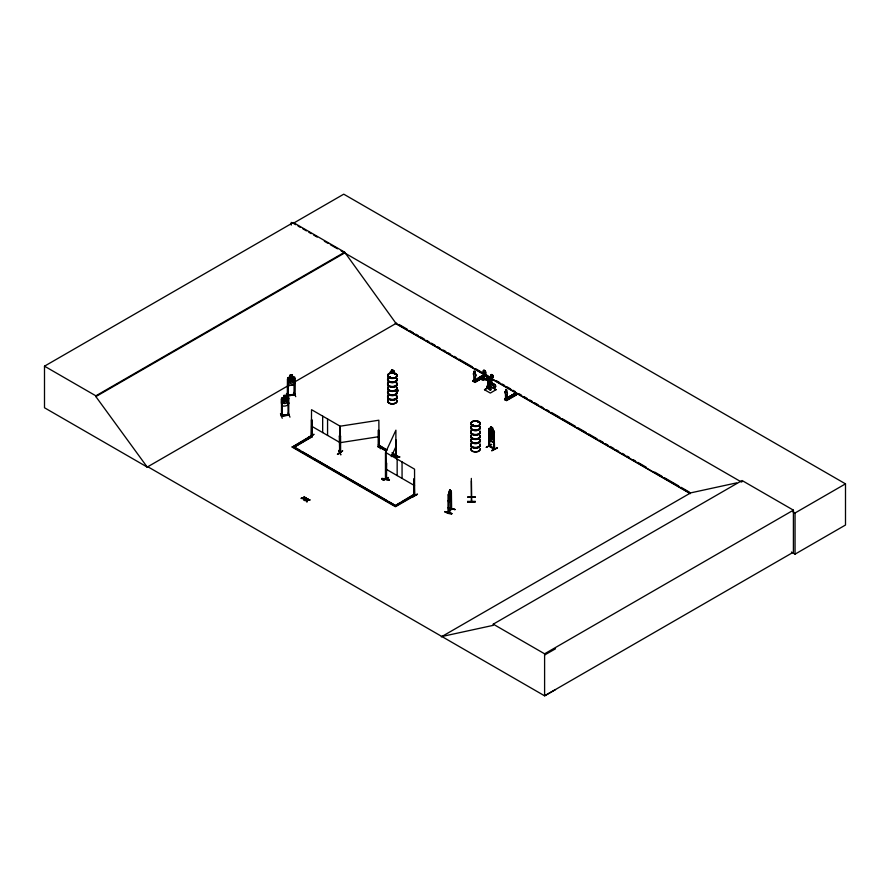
<?xml version="1.0" encoding="UTF-8"?>
<svg xmlns="http://www.w3.org/2000/svg" width="890" height="890" viewBox="0 0 890 890"><rect width="100%" height="100%" fill="white"/><g stroke="black" fill="none" stroke-linecap="round" stroke-linejoin="round"><path stroke-width="1.33" d="M488.655 386.338L488.799 380.653L487.898 380.141L487.753 385.826A1.68 0.979 59.5 0 0 487.431 387.617A1.68 0.979 59.5 0 0 489.266 388.652A1.68 0.979 59.5 0 0 488.944 386.405L488.799 386.494A1.68 0.979 59.5 0 1 489.122 388.741A1.68 0.979 59.5 0 1 487.275 387.706A1.68 0.979 59.5 0 1 487.598 385.815L487.898 380.141M506.766 399.432L507.011 394.281A1.68 0.968 60 0 0 506.833 391.934L506.766 391.978A1.68 0.968 60 0 1 507.011 394.281L506.833 399.387M483.237 379.73L488.054 380.364L487.776 379.229L482.858 378.217M385.837 478.542L385.459 479.176L385.481 452.665L395.916 430.17L395.75 457.026M385.926 478.842C387.339 479.065 385.147 478.064 385.871 479.321L385.904 462.333M395.727 456.403C396.751 454.979 395.193 458.027 396.239 456.692L395.916 440.183L395.727 457.071M381.821 478.887C404.794 481.59 366.446 476.795 389.141 479.944M381.91 478.631L389.23 479.699M381.921 478.364L389.242 479.443M474.159 371.252L474.014 373.077A1.68 0.968 60 0 0 473.758 375.091L473.88 380.675L474.236 380.23M474.103 371.386L474.081 373.032A1.68 0.968 60 0 0 473.836 375.046L473.836 375.046M473.792 381.32C473.947 379.307 475.46 380.386 473.958 380.664M474.214 380.564L475.193 381.209L475.449 376.058A1.68 0.968 60 0 0 475.271 373.711L475.193 373.755A1.68 0.968 60 0 1 475.449 376.058L475.271 381.165L473.703 380.175M474.359 380.186L473.703 381.376M506.143 398.375L505.409 398.853L506.188 398.52L505.631 398.898L505.398 393.269A1.68 0.968 60 0 1 505.642 391.255L505.731 389.475M505.375 398.709L506.199 398.575L505.353 398.342L505.264 399.599M444.889 511.594C458.94 514.231 447.904 514.954 444.911 511.539M451.742 513.697L444.889 511.817L451.764 513.719M390.532 377.349L389.831 376.748L389.598 377.482M390.51 377.182L389.831 377.471M394.748 374.323L395.305 374.201M479.933 377.972L479.365 378.528M480.188 378.339L479.788 377.827M472.279 425.264L473.736 425.264L473.124 425.32M472.89 425.32L473.124 424.808M478.286 422.461L478.342 421.86L478.075 422.427M511.494 396.195L510.816 396.706M471.745 501.671L471.411 480.934M451.608 508.357L448.193 512.729L448.182 495.029L450.307 489.723L449.183 491.002L449.261 493.049M448.215 495.062L448.582 493.894M488.488 380.775L488.91 379.863L493.572 384.235A1.68 0.979 59.5 0 1 495.363 385.559A1.68 0.979 59.5 0 1 494.784 387.239A1.68 0.979 59.5 0 1 493.16 385.337L488.799 380.653M488.766 379.952L493.683 384.146A1.68 0.979 59.5 0 1 495.507 385.47A1.68 0.979 59.5 0 1 494.94 387.15A1.68 0.979 59.5 0 1 493.316 385.248L488.632 380.686L488.91 379.863M489.055 433.964L489.6 436.289L493.716 438.67L494.262 436.957M493.716 438.67L494.373 436.968M489.545 440.261L488.999 437.936L489.489 440.294L493.705 442.619L494.206 435.533L492.493 433.819L493.372 434.999L493.372 438.781L492.482 439.905L490.835 438.97L489.945 436.845L489.945 433.063L490.835 432.885M493.705 442.619L494.262 440.984M491.636 431.55L493.238 430.86L492.126 432.551L493.282 435.622L491.77 432.785C491.046 435.544 489.033 433.33 491.402 432.117L490.301 429.169L491.747 431.861M285.045 399.81L287.17 397.719L285.634 400.255L287.236 402.436L285.156 400.756L283.053 403.003L284.633 400.378L283.12 398.264L285 399.799M288.382 385.637L294.034 384.814L294.879 382.733L294.056 384.869L288.382 385.637L287.637 383.724M287.904 405.05L288.694 402.936M288.794 402.981L287.959 405.106C280.751 408.276 281.14 403.882 281.607 398.509L282.297 397.663L287.937 396.94M449.228 493.049L448.816 512.484L448.571 511.728M448.249 512.073L451.386 508.68L451.085 509.147M448.794 511.85L448.538 512.362M448.538 495.897L448.46 512.829L451.608 508.913L451.375 492.381L451.085 509.202L451.308 508.223M340.703 452.142L339.335 451.82L340.125 452.632M340.636 451.998L339.891 452.865L339.902 426.243L378.862 420.214L379.007 446.825L378.228 446.969L378.194 430.326L378.929 430.371L379.073 447.036L386.193 451.152M303.523 499.813L304.58 496.809L303.612 497.888L303.523 499.813L303.534 498.166L301.298 498.178L303.534 498.511M306.994 501.471L307.54 500.136L309.82 499.835L307.54 500.48L306.994 501.815L306.56 501.226L306.994 501.815M304.146 496.564L303.612 498.222L301.298 498.522M307.083 499.891L304.769 500.525L307.005 500.514L307.617 498.567L307.617 500.191M306.56 501.56L307.617 498.567M304.146 497.844L306.349 498.178L304.069 498.467L304.58 496.809M307.54 500.48L308.051 498.823M396.061 457.026L396.172 440.216M392.512 455.814L399.743 456.826M338.812 450.385L340.859 454.901L338.812 450.618M491.747 444.466L486.174 447.436M388.463 477.541L383.19 480.4M391.277 456.637L395.916 446.635M286.536 393.714L287.959 398.019M282.241 418.255L280.461 413.672M288.271 397.964L286.547 393.458L287.492 397.007M287.437 395.216L288.26 395.104L288.316 395.85L288.182 379.24L287.514 379.34L287.492 395.961L287.615 378.25L288.382 377.416L294.023 376.693L294.879 377.293L294.712 394.993M287.437 395.816L294.801 394.804M294.857 394.359L294.201 394.47C294.245 396.25 293.422 393.436 294.801 394.203M311.3 435.633L311.834 435.944M311.556 435.522L311.889 436.567L311.289 436.256L311.533 419.691L312.123 436.834L294.301 447.125L312.123 436.322L311.077 435.722L292.22 447.125L395.449 506.722L414.317 495.83L414.072 494.718M385.659 462.288L385.715 479.221L386.327 479.543L386.516 462.978L385.848 462.8L386.327 463.078M386.516 462.978L386.282 479.577L386.572 478.865M413.805 495.452L414.061 478.887L414.417 495.763L413.828 495.485L414.618 495.63L414.551 469.152L386.026 452.687L386.583 479.443M414.607 495.062L413.817 494.829L414.518 494.974M488.999 438.002L489.111 428.502L489.011 446.168L489.211 445.434L489.622 446.057M493.861 448.371L494.573 448.493L489.811 445.946M493.772 448.916L494.573 449.094L494.017 432.351L493.861 448.972M390.343 377.538L389.119 377.349M390.221 377.382L389.509 377.071M473.324 425.253L472.568 425.209M511.694 396.64L511.361 396.05M488.098 379.185L491.046 375.992A1.68 0.979 59.5 0 1 491.847 374.557A1.68 0.979 59.5 0 1 493.338 376.637A1.68 0.979 59.5 0 1 492.014 377.349C489.767 380.108 489.044 379.919 487.52 379.407L484.527 373.288A1.68 0.979 59.5 0 1 483.203 371.086A1.68 0.979 59.5 0 1 484.694 370.685A1.68 0.979 59.5 0 1 485.495 373.032L485.651 372.943A1.68 0.979 59.5 0 0 484.839 370.596A1.68 0.979 59.5 0 0 483.348 370.997A1.68 0.979 59.5 0 0 484.672 373.199M339.379 451.875L340.703 452.309M340.614 452.776L340.559 436.145L339.39 435.989L339.791 452.71M378.35 446.947L378.128 446.202L378.929 446.068M378.217 446.769L378.929 446.669M448.527 493.917L451.319 491.247M451.007 490.946L450.273 491.859L450.229 489.7M448.527 501.949L450.93 498.967L451.352 496.609L450.952 499.001L448.571 502.071L448.215 500.503M448.093 507.578L455.135 509.536L448.26 507.667M451.052 508.813L448.816 511.961M287.514 395.205L293.978 394.315M281.485 415.986L282.086 415.53M281.418 416.042L288.616 415.018M282.219 416.086L282.086 399.488L281.418 399.577L282.152 399.632L282.086 416.131M287.959 415.152L288.761 414.595M288.761 415.196L288.538 414.428L282.063 415.341M288.438 377.527L287.715 378.306L287.715 383.701M282.319 397.708L281.529 398.486L281.496 416.231L288.694 415.207L288.794 397.541L287.915 396.896M474.092 371.297L474.837 371.319M505.654 389.52L506.543 389.686M489.055 428.535L489.667 428.101L494.317 431.561L494.373 449.228L489.077 446.179M488.999 432.507L489.567 432.106C492.103 434.665 489.422 428.09 492.493 431.795M473.08 380.442L474.203 379.952L472.957 381.276L482.736 375.447L481.757 376.147M482.591 375.669L484.661 376.848L474.96 382.411M473.28 381.443L483.081 375.78M484.271 376.637L482.736 375.447M514.164 393.892L513.319 394.37M504.641 399.454L514.787 394.248L514.164 393.903M516.078 394.693L505.954 400.311L516.078 394.693L514.298 393.669M515.599 394.715L516.2 395.082L506.521 400.634M506.288 400.489L507.411 399.132L506.288 400.189M516.233 395.071L515.744 394.637L505.943 400.289M491.124 376.203L490.891 376.081A1.68 0.979 59.5 0 1 491.703 374.646A1.68 0.979 59.5 0 1 493.194 376.726A1.68 0.979 59.5 0 1 491.87 377.438L491.859 377.215M488.076 378.584L489.845 377.549M488.655 379.674L489.856 380.353L489.978 377.438L490.779 376.959M488.655 378.217L490.668 378.417L490.668 379.885L489.856 380.353M489.978 378.895L491.18 379.574L491.18 378.117L491.981 377.638L491.981 379.096M488.054 380.364L487.631 379.318L482.97 378.417M488.209 380.486L488.354 381.087M491.18 379.574L492.281 378.929L493.516 380.052L490.868 381.621L487.197 379.107M489.978 380.831L489.99 389.965L490.735 389.954L490.868 381.187L493.516 379.63M484.494 389.753L490.223 386.371L496.075 389.686L490.346 393.057L484.494 389.753L490.223 386.293L496.075 389.686M489.567 432.106L493.694 434.442M311.889 436.567L312.023 419.969M308.43 437.557L314.048 434.276L308.652 437.646M340.058 452.865L340.058 426.154L311.533 409.689L311.378 436.311M339.39 435.989L340.559 436.145M337.366 454.256L342.706 450.83L337.666 454.412M383.223 480.389L388.24 477.463M411.859 496.92L417.455 494.295L411.892 496.976M412.148 497.421L417.243 494.161M147.873 466.772L147.295 467.117L44.5 407.765L44.5 366.179L293.3 222.533L344.664 252.182L396.028 323.426L489.645 377.482M293.3 222.533L293.3 223.301L343.751 194.176L845.5 483.86L845.5 525.022L795.048 554.147L791.444 552.056M44.5 366.179L95.864 395.828L344.664 252.182M555.494 689.616L544.602 695.824L147.807 466.738L147.217 467.072L95.864 396.595L344.664 252.949M147.217 467.072L289.306 385.036M294.101 382.277L396.606 323.092M392.089 371.753L392.089 369.728L393.847 370.741L393.847 372.776M390.332 371.475L390.899 371.063L395.605 374.501M393.792 370.774L392.034 369.762M292.22 447.125L309.898 436.923M396.228 391.5L398.397 390.31L396.517 392.012M396.228 391.834L398.397 390.543M396.295 391.834L398.397 390.287M478.264 378.161L479.243 377.449L481.034 378.628L479.243 377.449M480.122 377.093L481.101 376.381L482.881 377.56L481.101 376.381M474.726 381.966L475.705 380.831L475.85 381.621M474.726 381.387L475.85 380.909M474.615 382.211L484.516 376.47M484.538 376.704L474.392 382.088L484.316 376.648M387.239 450.029L380.108 445.912L379.073 446.513L386.193 450.629M506.755 390.065L506.466 389.731M505.576 391.3L505.642 391.255A1.68 0.968 60 0 0 505.331 393.313L505.398 393.269M392.145 454.067L397.93 456.726L396.896 457.327L392.145 454.579M505.131 399.832L504.641 398.664L505.765 398.175L505.898 399.866L505.353 399.543M509.825 396.384L510.816 395.672L512.596 396.851L510.816 395.672M511.683 395.316L512.662 394.615L514.442 395.783L512.662 394.615M516.078 394.837L514.298 393.814L504.497 399.465L506.432 400.478M514.643 394.014L504.841 399.666L514.298 393.814M492.626 429.803L492.559 427.812L490.813 426.8L492.559 427.812L493.383 431.049L493.383 434.832L492.504 435.944L490.868 434.999L489.99 432.874L489.99 429.091L490.868 428.924L490.924 426.866M489.756 429.881C488.465 428.98 490.88 431.45 489.756 432.629M493.694 430.493L494.373 431.528M494.506 432.629L493.839 432.451M489.756 438.114L489.455 446.457L489.811 445.779M292.22 446.613L395.449 506.21L414.317 495.318L413.272 494.718L395.449 505.531M493.961 448.349L489.255 446.024M396.64 504.841L400.2 502.783M402.58 501.415L412.081 495.919M491.825 450.407L497.432 447.77L491.87 450.718M491.792 450.718L497.432 447.803M441.307 636.862L690.696 492.871L736.642 482.881M441.885 636.517L493.249 625.347L493.249 624.157L742.049 480.511L793.413 510.159L793.413 552.178L544.602 695.824L544.602 653.805L793.413 510.159M742.049 481.701L741.47 482.046L341.081 250.88M792.667 511.605L795.048 512.985L845.5 483.86M544.602 655.007L555.494 648.799M394.815 374.034L395.004 374.067M480.044 378.361L479.365 378.417M473.524 425.565L472.423 425.398M505.42 398.62L507.411 399.844L507.267 399.054M378.862 446.268L378.361 446.368M281.44 415.43L287.893 414.729M511.494 396.64L510.927 396.64M391.211 372.065L392.089 371.898L392.089 369.728M493.961 448.182L494.284 449.194M378.361 444.544L380.375 448.782M339.902 452.71L340.559 452.609M339.902 442.708L378.862 436.678M290.029 375.168L292.443 374.835L292.387 376.993L293.589 377.505L293.589 381.276L292.387 383.067L290.129 383.379L288.927 381.921L288.927 378.139L290.129 377.293L290.051 375.213L290.029 377.193M290.129 375.269L292.387 374.968M294.056 378.439L294.779 378.495L294.056 378.439L294.034 395.071M293.956 392.412L295.747 396.684M283.943 395.416L286.38 395.127L286.291 397.229L287.503 397.741L287.503 401.524L286.291 403.315L284.043 403.615L282.831 402.158L282.831 398.375L284.043 397.541L283.943 395.416L283.954 397.485M287.959 398.687L288.694 398.742L287.959 398.687L288.115 415.307M288.26 412.916L289.984 417.154M306.349 498.178L304.146 498.189L306.349 497.833M307.617 499.846L309.82 499.835M304.769 500.191L309.82 500.18M301.298 498.178L303.612 497.888M304.769 500.525L307.083 500.236M288.149 395.093L293.978 394.493M294.69 394.804L287.659 395.961M489.355 445.478L489.622 445.89M489.533 446.457L489.567 429.992M451.33 509.303L451.352 491.169M489.978 379.585L490.724 379.585M489.978 389.531L490.735 389.954M471.333 478.408L471.333 501.626M467.762 497.087L475.327 497.098M467.762 501.437L475.327 501.37L475.327 501.96L467.762 501.893M467.762 501.715L475.327 501.66M450.195 491.836L450.195 497.922L449.228 499.134L448.705 498.155M392.423 455.947L399.755 457.071M448.126 507.823L454.979 509.659M489.978 377.438L491.18 378.117M489.467 377.738L493.516 380.052M489.467 379.207L490.668 379.885M489.033 380.152L490.868 381.187M487.753 380.23L488.655 380.731M489.589 440.227L493.672 442.53M414.551 495.608L414.061 478.887M293.3 223.301L295.691 224.681M298.083 226.06L300.475 227.44M302.856 228.819L306.438 230.888M308.83 232.268L311.222 233.647M313.614 235.027L317.196 237.096M324.361 241.235L327.943 243.304M330.335 244.683L337.499 248.811M399.009 324.472L407.409 329.322M409.812 330.713L413.416 332.793M415.808 334.173L418.211 335.563M420.614 336.943L424.219 339.023M426.622 340.414L429.013 341.805M431.416 343.184L435.021 345.264M437.424 346.655L439.816 348.034M443.42 350.115L445.823 351.505M448.226 352.885L450.618 354.276M454.223 356.356L456.626 357.736M459.029 359.126L472.234 366.747M475.827 368.827L483.036 372.988M485.428 374.367L489.033 376.448M496.231 380.608L499.835 382.689M502.238 384.068L504.641 385.459M507.044 386.85L510.638 388.919M513.041 390.31L515.443 391.7M519.037 393.769L521.44 395.16M523.843 396.551L527.447 398.631M529.85 400.011L532.242 401.401M534.645 402.781L538.25 404.861M540.653 406.252L543.045 407.631M546.649 409.712L549.052 411.102M551.455 412.482L559.855 417.332M562.258 418.723L575.463 426.343M577.855 427.734L586.265 432.584M588.657 433.964L597.068 438.826M599.46 440.205L603.064 442.286M605.467 443.676L607.87 445.056M610.273 446.446L613.866 448.527M616.269 449.906L618.672 451.297M622.266 453.377L624.669 454.757M627.072 456.147L629.475 457.527M633.079 459.607L635.471 460.998M637.874 462.377L646.274 467.239M654.684 472.089L661.882 476.239M664.285 477.63L678.692 485.94M681.084 487.331L689.494 492.181M492.048 378.862L690.106 493.216M395.238 323.315L489.177 377.549M491.58 378.94L690.284 493.661M481.757 376.014L483.537 377.037M513.319 394.237L515.099 395.26M480.122 376.948L481.902 377.983M511.683 395.171L513.463 396.206M478.264 378.016L480.044 379.051M509.825 396.239L511.617 397.274M505.765 398.175L505.631 398.82M505.264 398.397L507.267 399.621M473.08 381.154L475.004 382.433L474.871 381.476M392.089 372.565L393.725 373.511M491.491 444.377L486.441 447.292M494.506 449.072L489.266 446.068L489.266 437.836M391.989 452.776L397.93 456.203M386.049 449.862L380.108 445.912M393.18 453.978L396.74 456.036M311.533 426.154L340.058 442.619M386.026 469.152L414.551 485.617M312.123 436.834L311.077 435.722M414.317 495.83L413.272 494.718M294.457 447.214L300.464 450.685M302.856 452.064L311.266 456.926M313.658 458.305L386.883 500.58M389.286 501.971L395.293 505.431M493.249 624.157L544.602 653.805M473.958 380.397L474.059 379.874M484.06 376.526L474.659 382.233M474.904 371.508L475.182 372.087M483.114 378.328L483.014 378.128A1.68 0.979 59.5 0 0 481.19 377.382A1.68 0.979 59.5 0 0 481.757 379.707A1.68 0.979 59.5 0 0 483.381 379.641M485.562 373.055L488.254 379.207M392.089 372.543L391.544 372.365M288.182 379.24L287.514 379.34M475.249 372.042L475.193 373.755M795.048 512.985L795.048 554.147M506.833 390.454L506.766 391.978M494.017 441.952L494.017 448.816M490.868 426.755L490.868 428.924M490.724 380.82L490.724 389.531M489.99 381.254L489.99 389.965M489.266 429.603L489.266 432.351M475.705 380.831L475.705 381.398M475.327 497.009L467.762 497.009M473.224 380.52L473.224 381.098M467.762 501.37L467.762 501.96M402.058 461.943L402.058 478.408M397.163 459.118L397.163 475.583M396.484 506.121L293.255 446.524M393.725 370.807L393.725 372.843M339.568 435.878L339.568 452.343M327.565 418.945L327.565 435.41M322.67 416.108L322.67 432.573M294.724 378.35L294.724 395.015M291.286 222.378L291.286 225.103M95.864 395.828L95.864 396.595M480.122 431.572A4.784 2.759 0 0 1 474.882 435.021A4.784 2.759 0 0 1 471.366 430.905M480.066 431.85A4.717 2.726 0 0 1 474.893 435.255A4.717 2.726 0 0 1 471.422 431.194M480.044 435.41A4.695 2.715 0 0 1 474.893 438.792A4.695 2.715 0 0 1 471.444 434.754M480.055 435.666A4.706 2.715 0 0 1 474.893 439.059A4.706 2.715 0 0 1 471.433 435.01M480.122 427.033A4.784 2.759 0 0 1 474.882 430.482A4.784 2.759 0 0 1 471.366 426.366M480.055 431.083A4.706 2.715 0 0 1 474.893 434.487A4.706 2.715 0 0 1 471.433 430.426M480.066 427.3A4.717 2.726 0 0 1 474.893 430.704A4.717 2.726 0 0 1 471.422 426.644M480.122 431.339A4.784 2.759 0 0 1 474.882 434.787A4.784 2.759 0 0 1 471.366 430.671M480.122 426.8A4.784 2.759 0 0 1 474.882 430.248A4.784 2.759 0 0 1 471.366 426.132M480.066 426.544A4.717 2.726 0 0 1 474.893 429.948A4.717 2.726 0 0 1 471.422 425.887M480.122 444.522A4.784 2.759 0 0 1 474.882 447.97A4.784 2.759 0 0 1 471.366 443.854M480.066 444.8A4.717 2.726 0 0 1 474.893 448.204A4.717 2.726 0 0 1 471.422 444.143M480.2 449.061A4.695 2.715 0 0 1 474.292 451.675A4.695 2.715 0 0 1 471.444 447.703M480.2 436.779A4.695 2.715 0 0 1 474.292 439.404A4.695 2.715 0 0 1 471.444 435.421M480.055 448.616A4.706 2.715 0 0 1 474.893 452.009A4.706 2.715 0 0 1 471.433 447.959M480.066 435.844A4.728 2.726 0 0 1 474.893 439.26A4.728 2.726 0 0 1 471.411 435.188M480.122 439.983A4.784 2.759 0 0 1 474.882 443.431A4.784 2.759 0 0 1 471.366 439.315M480.055 444.032A4.706 2.715 0 0 1 474.893 447.436A4.706 2.715 0 0 1 471.433 443.376M480.066 440.25A4.717 2.726 0 0 1 474.893 443.654A4.717 2.726 0 0 1 471.422 439.593M480.122 444.288A4.784 2.759 0 0 1 474.882 447.737A4.784 2.759 0 0 1 471.366 443.62M480.122 439.749A4.784 2.759 0 0 1 474.882 443.198A4.784 2.759 0 0 1 471.366 439.082M480.066 439.493A4.717 2.726 0 0 1 474.893 442.897A4.717 2.726 0 0 1 471.422 438.837M396.473 382.889A4.784 2.759 0 0 1 392.323 387.028A4.784 2.759 0 0 1 388.185 382.889M396.406 383.167A4.706 2.715 0 0 1 392.323 387.25A4.706 2.715 0 0 1 388.251 383.167M396.384 386.727A4.684 2.703 0 0 1 392.323 390.788A4.684 2.703 0 0 1 388.262 386.727M396.473 378.339A4.784 2.759 0 0 1 392.323 382.478A4.784 2.759 0 0 1 388.185 378.339M396.417 382.4A4.717 2.726 0 0 1 392.323 386.494A4.717 2.726 0 0 1 388.24 382.4M396.417 378.628A4.717 2.726 0 0 1 392.323 382.711A4.717 2.726 0 0 1 388.24 378.628M396.473 382.644A4.784 2.759 0 0 1 392.323 386.794A4.784 2.759 0 0 1 388.185 382.644M396.473 378.105A4.784 2.759 0 0 1 392.323 382.244A4.784 2.759 0 0 1 388.185 378.105M396.417 377.861A4.717 2.726 0 0 1 392.323 381.944A4.717 2.726 0 0 1 388.24 377.861M396.473 395.839A4.784 2.759 0 0 1 392.323 399.977A4.784 2.759 0 0 1 388.185 395.839M396.406 396.117A4.706 2.715 0 0 1 392.323 400.2A4.706 2.715 0 0 1 388.251 396.117M396.384 399.677A4.684 2.703 0 0 1 392.323 403.737A4.684 2.703 0 0 1 388.262 399.677M396.395 387.406A4.695 2.715 0 0 1 392.323 391.466A4.695 2.715 0 0 1 388.262 387.406M396.417 399.766A4.728 2.726 0 0 1 392.323 403.849A4.728 2.726 0 0 1 388.229 399.766M396.417 399.922A4.717 2.726 0 0 1 392.323 404.004A4.717 2.726 0 0 1 388.24 399.922M396.473 391.289A4.784 2.759 0 0 1 392.323 395.427A4.784 2.759 0 0 1 388.185 391.289M396.417 395.349A4.717 2.726 0 0 1 392.323 399.443A4.717 2.726 0 0 1 388.24 395.349M396.417 391.578A4.717 2.726 0 0 1 392.323 395.661A4.717 2.726 0 0 1 388.24 391.578M396.473 395.594A4.784 2.759 0 0 1 392.323 399.743A4.784 2.759 0 0 1 388.185 395.594M396.473 391.055A4.784 2.759 0 0 1 392.323 395.193A4.784 2.759 0 0 1 388.185 391.055M396.417 390.81A4.717 2.726 0 0 1 392.323 394.893A4.717 2.726 0 0 1 388.24 390.81M487.575 378.684A1.469 0.857 59.5 0 1 489.233 379.351A1.469 0.857 59.5 0 1 489.022 381.131A1.469 0.857 59.5 0 1 487.475 379.541M448.938 494.228L449.595 495.741L448.905 499.001L449.806 495.908L450.718 496.753L450.029 495.185L450.685 492.059L449.828 494.985L448.938 494.228M493.127 439.604L491.591 436.834C490.935 439.582 488.866 437.491 491.213 436.178L490.101 433.241L491.558 435.911C492.203 433.23 494.317 435.51 491.947 436.601L493.127 439.604M293.344 382.11L292.565 382.288L291.241 380.508L289.15 382.767L290.73 380.13L289.217 378.028L291.197 379.607L293.255 377.471L291.72 380.008L293.344 382.11M450.029 490.368L449.394 491.825L450.029 490.368M450.195 492.515L449.228 493.728L449.228 497.51L450.195 496.297L450.195 492.515M390.488 372.576L390.977 372.854L390.488 372.576M291.987 375.358L290.529 375.558L290.529 376.225L291.987 376.036L291.987 375.358M292.387 377.66L290.129 377.972L290.129 381.754L292.387 381.443L292.387 377.66M285.89 395.605L284.444 395.794L284.444 396.473L285.89 396.272L285.89 395.605M286.291 397.908L284.043 398.219L284.043 402.002L286.291 401.69L286.291 397.908M492.192 431.973L491.124 431.372L492.192 432.64L492.192 431.973M492.482 434.498L490.835 433.564L490.835 437.346L492.482 438.281L492.482 434.498M393.436 370.985L392.379 370.374L393.436 371.653L393.436 370.985M492.215 428.012L491.158 427.4L492.215 428.68L492.215 428.012M492.504 430.538L490.868 429.592L490.868 433.374L492.504 434.32L492.504 430.538M473.146 425.809A4.728 2.726 0 0 0 480.233 423.451A4.728 2.726 0 0 0 473.146 421.081A4.728 2.726 0 0 0 473.146 425.809M473.157 426.176A4.695 2.715 0 0 0 480.2 423.829A4.695 2.715 0 0 0 473.157 421.482A4.695 2.715 0 0 0 473.157 426.176M473.146 425.965A4.728 2.726 0 0 0 480.233 423.596A4.728 2.726 0 0 0 473.146 421.237A4.728 2.726 0 0 0 473.146 425.965M389.965 377.772A4.717 2.726 0 0 0 397.04 375.413A4.717 2.726 0 0 0 389.965 373.055A4.717 2.726 0 0 0 389.965 377.772M389.976 378.161A4.695 2.715 0 0 0 397.029 375.814A4.695 2.715 0 0 0 389.976 373.455A4.695 2.715 0 0 0 389.976 378.161M392.323 391.044A4.717 2.726 0 0 0 396.417 386.961A4.717 2.726 0 0 1 392.323 391.099A4.717 2.726 0 0 1 388.24 387.017A4.717 2.726 0 0 0 392.323 391.044M389.965 377.939A4.728 2.726 0 0 0 397.051 375.58A4.728 2.726 0 0 0 389.965 373.21A4.728 2.726 0 0 0 389.965 377.939M487.075 379.418A1.469 0.857 59.5 0 0 488.655 381.343A1.469 0.857 59.5 0 0 488.643 379.262A1.469 0.857 59.5 0 0 487.075 379.418"/></g></svg>
